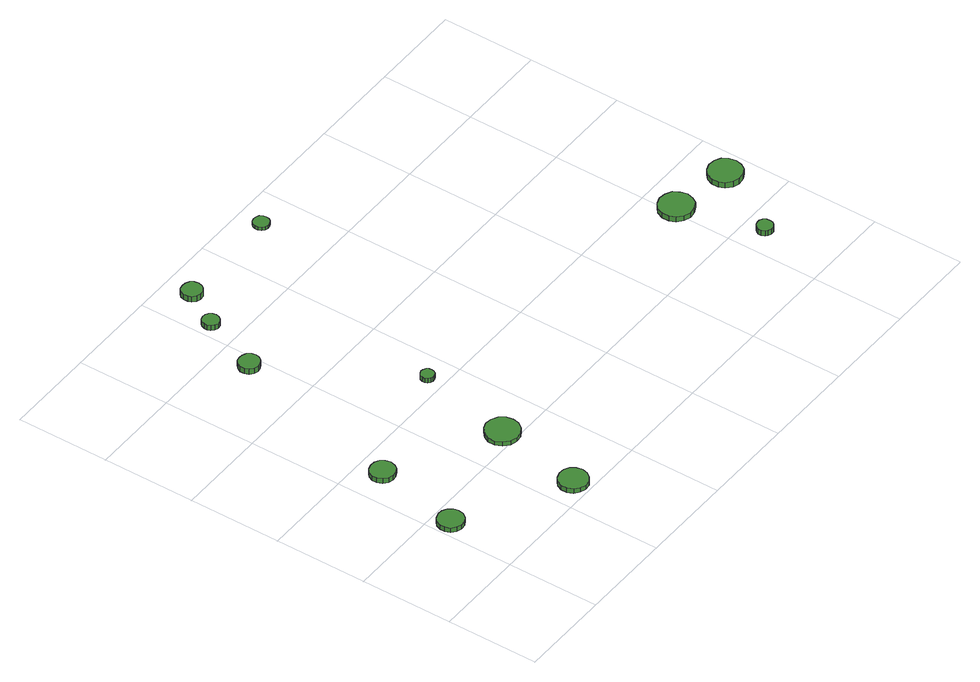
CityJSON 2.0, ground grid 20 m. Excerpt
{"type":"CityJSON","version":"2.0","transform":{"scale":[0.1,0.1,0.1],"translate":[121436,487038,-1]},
"CityObjects":{
"tree1":{"type":"SolitaryVegetationObject","attributes":{"function":"something"},"geometry":[{"type":"MultiSurface","lod":"1","boundaries":[[[0,1,2,3,4,5,6,7,8,9,10,11,12,13,14]],[[15,16,17,18,19,20,21,22,23,24,25,26,27,28,29]],[[0,29,28,1]],[[1,28,27,2]],[[2,27,26,3]],[[3,26,25,4]],[[4,25,24,5]],[[5,24,23,6]],[[6,23,22,7]],[[7,22,21,8]],[[8,21,20,9]],[[9,20,19,10]],[[10,19,18,11]],[[11,18,17,12]],[[12,17,16,13]],[[13,16,15,14]],[[14,15,29,0]]]}]},
"tree2":{"type":"SolitaryVegetationObject","attributes":{"function":"something"},"geometry":[{"type":"MultiSurface","lod":"1","boundaries":[[[30,31,32,33,34,35,36,37,38,39,40,41,42,43,44]],[[45,46,47,48,49,50,51,52,53,54,55,56,57,58,59]],[[30,59,58,31]],[[31,58,57,32]],[[32,57,56,33]],[[33,56,55,34]],[[34,55,54,35]],[[35,54,53,36]],[[36,53,52,37]],[[37,52,51,38]],[[38,51,50,39]],[[39,50,49,40]],[[40,49,48,41]],[[41,48,47,42]],[[42,47,46,43]],[[43,46,45,44]],[[44,45,59,30]]]}]},
"tree3":{"type":"SolitaryVegetationObject","attributes":{"function":"something"},"geometry":[{"type":"MultiSurface","lod":"1","boundaries":[[[60,61,62,63,64,65,66,67,68,69,70,71,72,73,74]],[[75,76,77,78,79,80,81,82,83,84,85,86,87,88,89]],[[60,89,88,61]],[[61,88,87,62]],[[62,87,86,63]],[[63,86,85,64]],[[64,85,84,65]],[[65,84,83,66]],[[66,83,82,67]],[[67,82,81,68]],[[68,81,80,69]],[[69,80,79,70]],[[70,79,78,71]],[[71,78,77,72]],[[72,77,76,73]],[[73,76,75,74]],[[74,75,89,60]]]}]},
"tree4":{"type":"SolitaryVegetationObject","attributes":{"function":"something"},"geometry":[{"type":"MultiSurface","lod":"1","boundaries":[[[90,91,92,93,94,95,96,97,98,99,100,101,102,103,104]],[[105,106,107,108,109,110,111,112,113,114,115,116,117,118,119]],[[90,119,118,91]],[[91,118,117,92]],[[92,117,116,93]],[[93,116,115,94]],[[94,115,114,95]],[[95,114,113,96]],[[96,113,112,97]],[[97,112,111,98]],[[98,111,110,99]],[[99,110,109,100]],[[100,109,108,101]],[[101,108,107,102]],[[102,107,106,103]],[[103,106,105,104]],[[104,105,119,90]]]}]},
"tree5":{"type":"SolitaryVegetationObject","attributes":{"function":"something"},"geometry":[{"type":"MultiSurface","lod":"1","boundaries":[[[120,121,122,123,124,125,126,127,128,129,130,131,132,133,134]],[[135,136,137,138,139,140,141,142,143,144,145,146,147,148,149]],[[120,149,148,121]],[[121,148,147,122]],[[122,147,146,123]],[[123,146,145,124]],[[124,145,144,125]],[[125,144,143,126]],[[126,143,142,127]],[[127,142,141,128]],[[128,141,140,129]],[[129,140,139,130]],[[130,139,138,131]],[[131,138,137,132]],[[132,137,136,133]],[[133,136,135,134]],[[134,135,149,120]]]}]},
"tree6":{"type":"SolitaryVegetationObject","attributes":{"function":"something"},"geometry":[{"type":"MultiSurface","lod":"1","boundaries":[[[150,151,152,153,154,155,156,157,158,159,160,161,162,163,164]],[[165,166,167,168,169,170,171,172,173,174,175,176,177,178,179]],[[150,179,178,151]],[[151,178,177,152]],[[152,177,176,153]],[[153,176,175,154]],[[154,175,174,155]],[[155,174,173,156]],[[156,173,172,157]],[[157,172,171,158]],[[158,171,170,159]],[[159,170,169,160]],[[160,169,168,161]],[[161,168,167,162]],[[162,167,166,163]],[[163,166,165,164]],[[164,165,179,150]]]}]},
"tree7":{"type":"SolitaryVegetationObject","attributes":{"function":"something"},"geometry":[{"type":"MultiSurface","lod":"1","boundaries":[[[180,181,182,183,184,185,186,187,188,189,190,191,192,193,194]],[[195,196,197,198,199,200,201,202,203,204,205,206,207,208,209]],[[180,209,208,181]],[[181,208,207,182]],[[182,207,206,183]],[[183,206,205,184]],[[184,205,204,185]],[[185,204,203,186]],[[186,203,202,187]],[[187,202,201,188]],[[188,201,200,189]],[[189,200,199,190]],[[190,199,198,191]],[[191,198,197,192]],[[192,197,196,193]],[[193,196,195,194]],[[194,195,209,180]]]}]},
"tree8":{"type":"SolitaryVegetationObject","attributes":{"function":"something"},"geometry":[{"type":"MultiSurface","lod":"1","boundaries":[[[210,211,212,213,214,215,216,217,218,219,220,221,222,223,224]],[[225,226,227,228,229,230,231,232,233,234,235,236,237,238,239]],[[210,239,238,211]],[[211,238,237,212]],[[212,237,236,213]],[[213,236,235,214]],[[214,235,234,215]],[[215,234,233,216]],[[216,233,232,217]],[[217,232,231,218]],[[218,231,230,219]],[[219,230,229,220]],[[220,229,228,221]],[[221,228,227,222]],[[222,227,226,223]],[[223,226,225,224]],[[224,225,239,210]]]}]},
"tree9":{"type":"SolitaryVegetationObject","attributes":{"function":"something"},"geometry":[{"type":"MultiSurface","lod":"1","boundaries":[[[240,241,242,243,244,245,246,247,248,249,250,251,252,253,254]],[[255,256,257,258,259,260,261,262,263,264,265,266,267,268,269]],[[240,269,268,241]],[[241,268,267,242]],[[242,267,266,243]],[[243,266,265,244]],[[244,265,264,245]],[[245,264,263,246]],[[246,263,262,247]],[[247,262,261,248]],[[248,261,260,249]],[[249,260,259,250]],[[250,259,258,251]],[[251,258,257,252]],[[252,257,256,253]],[[253,256,255,254]],[[254,255,269,240]]]}]},
"tree10":{"type":"SolitaryVegetationObject","attributes":{"function":"something"},"geometry":[{"type":"MultiSurface","lod":"1","boundaries":[[[270,271,272,273,274,275,276,277,278,279,280,281,282,283,284]],[[285,286,287,288,289,290,291,292,293,294,295,296,297,298,299]],[[270,299,298,271]],[[271,298,297,272]],[[272,297,296,273]],[[273,296,295,274]],[[274,295,294,275]],[[275,294,293,276]],[[276,293,292,277]],[[277,292,291,278]],[[278,291,290,279]],[[279,290,289,280]],[[280,289,288,281]],[[281,288,287,282]],[[282,287,286,283]],[[283,286,285,284]],[[284,285,299,270]]]}]},
"tree11":{"type":"SolitaryVegetationObject","attributes":{"function":"something"},"geometry":[{"type":"MultiSurface","lod":"1","boundaries":[[[300,301,302,303,304,305,306,307,308,309,310,311,312,313,314]],[[315,316,317,318,319,320,321,322,323,324,325,326,327,328,329]],[[300,329,328,301]],[[301,328,327,302]],[[302,327,326,303]],[[303,326,325,304]],[[304,325,324,305]],[[305,324,323,306]],[[306,323,322,307]],[[307,322,321,308]],[[308,321,320,309]],[[309,320,319,310]],[[310,319,318,311]],[[311,318,317,312]],[[312,317,316,313]],[[313,316,315,314]],[[314,315,329,300]]]}]},
"tree12":{"type":"SolitaryVegetationObject","attributes":{"function":"something"},"geometry":[{"type":"MultiSurface","lod":"1","boundaries":[[[330,331,332,333,334,335,336,337,338,339,340,341,342,343,344]],[[345,346,347,348,349,350,351,352,353,354,355,356,357,358,359]],[[330,359,358,331]],[[331,358,357,332]],[[332,357,356,333]],[[333,356,355,334]],[[334,355,354,335]],[[335,354,353,336]],[[336,353,352,337]],[[337,352,351,338]],[[338,351,350,339]],[[339,350,349,340]],[[340,349,348,341]],[[341,348,347,342]],[[342,347,346,343]],[[343,346,345,344]],[[344,345,359,330]]]}]}
},
"vertices":[
[61,162,17],[59,173,17],[52,182,17],[42,188,17],[31,189,17],[20,185,17],[11,178,17],[7,167,17],[7,156,17],[11,145,17],[20,138,17],[31,134,17],[42,135,17],[52,141,17],[59,150,17],[59,150,6],[52,141,6],[42,135,6],[31,134,6],[20,138,6],[11,145,6],[7,156,6],[7,167,6],[11,178,6],[20,185,6],[31,189,6],[42,188,6],[52,182,6],[59,173,6],[61,162,6],
[99,347,18],[96,358,18],[90,367,18],[80,372,18],[70,373,18],[59,370,18],[51,363,18],[46,353,18],[46,342,18],[51,332,18],[59,324,18],[70,321,18],[80,322,18],[90,327,18],[96,336,18],[96,336,6],[90,327,6],[80,322,6],[70,321,6],[59,324,6],[51,332,6],[46,342,6],[46,353,6],[51,363,6],[59,370,6],[70,373,6],[80,372,6],[90,367,6],[96,358,6],[99,347,6],
[293,38,17],[290,50,17],[283,61,17],[272,67,17],[259,68,17],[247,64,17],[237,56,17],[232,44,17],[232,31,17],[237,19,17],[247,11,17],[259,7,17],[272,8,17],[283,15,17],[290,25,17],[290,25,6],[283,15,6],[272,8,6],[259,7,6],[247,11,6],[237,19,6],[232,31,6],[232,44,6],[237,56,6],[247,64,6],[259,68,6],[272,67,6],[283,61,6],[290,50,6],[293,38,6],
[335,229,16],[332,243,16],[323,256,16],[310,263,16],[295,265,16],[281,260,16],[270,250,16],[263,236,16],[263,221,16],[270,207,16],[281,197,16],[295,193,16],[310,194,16],[323,202,16],[332,214,16],[332,214,6],[323,202,6],[310,194,6],[295,193,6],[281,197,6],[270,207,6],[263,221,6],[263,236,6],[270,250,6],[281,260,6],[295,265,6],[310,263,6],[323,256,6],[332,243,6],[335,229,6],
[197,730,22],[195,739,22],[189,747,22],[181,751,22],[172,752,22],[163,750,22],[156,743,22],[152,735,22],[152,726,22],[156,717,22],[163,711,22],[172,708,22],[181,709,22],[189,714,22],[195,721,22],[195,721,9],[189,714,9],[181,709,9],[172,708,9],[163,711,9],[156,717,9],[152,726,9],[152,735,9],[156,743,9],[163,750,9],[172,752,9],[181,751,9],[189,747,9],[195,739,9],[197,730,9],
[360,436,17],[359,442,17],[356,447,17],[350,450,17],[344,451,17],[339,449,17],[334,445,17],[332,439,17],[332,433,17],[334,428,17],[339,424,17],[344,422,17],[350,423,17],[356,426,17],[359,431,17],[359,431,6],[356,426,6],[350,423,6],[344,422,6],[339,424,6],[334,428,6],[332,433,6],[332,439,6],[334,445,6],[339,449,6],[344,451,6],[350,450,6],[356,447,6],[359,442,6],[360,436,6],
[251,861,18],[249,868,18],[245,874,18],[239,878,18],[231,879,18],[224,877,18],[219,872,18],[216,865,18],[216,857,18],[219,851,18],[224,846,18],[231,843,18],[239,844,18],[245,848,18],[249,854,18],[249,854,6],[245,848,6],[239,844,6],[231,843,6],[224,846,6],[219,851,6],[216,857,6],[216,865,6],[219,872,6],[224,877,6],[231,879,6],[239,878,6],[245,874,6],[249,868,6],[251,861,6],
[304,940,19],[302,949,19],[297,956,19],[289,960,19],[280,961,19],[271,959,19],[264,953,19],[261,944,19],[261,935,19],[264,927,19],[271,921,19],[280,918,19],[289,919,19],[297,924,19],[302,931,19],[302,931,6],[297,924,6],[289,919,6],[280,918,6],[271,921,6],[264,927,6],[261,935,6],[261,944,6],[264,953,6],[271,959,6],[280,961,6],[289,960,6],[297,956,6],[302,949,6],[304,940,6],
[537,947,14],[536,954,14],[532,960,14],[526,963,14],[519,964,14],[512,962,14],[507,957,14],[504,951,14],[504,944,14],[507,937,14],[512,932,14],[519,930,14],[526,931,14],[532,934,14],[536,940,14],[536,940,6],[532,934,6],[526,931,6],[519,930,6],[512,932,6],[507,937,6],[504,944,6],[504,951,6],[507,957,6],[512,962,6],[519,964,6],[526,963,6],[532,960,6],[536,954,6],[537,947,6],
[1071,152,26],[1070,159,26],[1066,165,26],[1060,169,26],[1053,169,26],[1046,167,26],[1041,162,26],[1038,156,26],[1038,149,26],[1041,142,26],[1046,138,26],[1053,135,26],[1060,136,26],[1066,140,26],[1070,145,26],[1070,145,13],[1066,140,13],[1060,136,13],[1053,135,13],[1046,138,13],[1041,142,13],[1038,149,13],[1038,156,13],[1041,162,13],[1046,167,13],[1053,169,13],[1060,169,13],[1066,165,13],[1070,159,13],[1071,152,13],
[1049,328,19],[1045,343,19],[1037,356,19],[1023,363,19],[1008,365,19],[994,360,19],[982,350,19],[976,336,19],[976,321,19],[982,307,19],[994,297,19],[1008,292,19],[1023,294,19],[1037,301,19],[1045,314,19],[1045,314,7],[1037,301,7],[1023,294,7],[1008,292,7],[994,297,7],[982,307,7],[976,321,7],[976,336,7],[982,350,7],[994,360,7],[1008,365,7],[1023,363,7],[1037,356,7],[1045,343,7],[1049,328,7],
[1179,308,20],[1176,322,20],[1168,334,20],[1155,341,20],[1140,343,20],[1126,338,20],[1115,328,20],[1109,315,20],[1109,300,20],[1115,287,20],[1126,277,20],[1140,272,20],[1155,274,20],[1168,281,20],[1176,293,20],[1176,293,7],[1168,281,7],[1155,274,7],[1140,272,7],[1126,277,7],[1115,287,7],[1109,300,7],[1109,315,7],[1115,328,7],[1126,338,7],[1140,343,7],[1155,341,7],[1168,334,7],[1176,322,7],[1179,308,7]
]}
